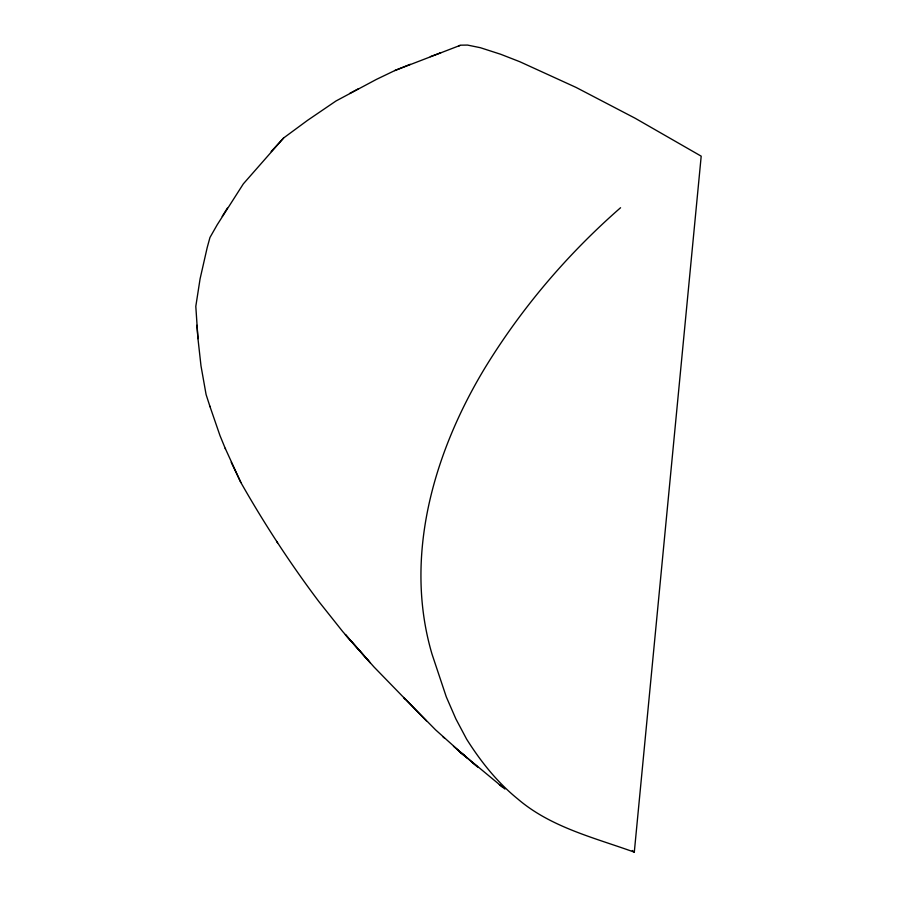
<?xml version="1.0" encoding="UTF-8"?>
<svg xmlns="http://www.w3.org/2000/svg" width="897" height="897" viewBox="0 0 897 897"><rect width="100%" height="100%" fill="white"/><g stroke="black" fill="none" stroke-linecap="round" stroke-linejoin="round"><path stroke-width="1.35" d="M620.567 207.734C567.666 253.941 521.549 308.063 484.896 368.017C433.823 452.458 403.28 556.701 432.018 654.137L446.291 696.879L455.855 718.867L466.586 739.094C480.657 761.407 497.263 782.363 517.849 799.025C550.87 827.337 594.408 837.742 634.302 852.15L701.196 156.168L635.154 118.247L576.053 87.413L519.789 61.714L500.672 54.257L480.332 47.698L467.528 45.074L460.666 45.175L394.691 70.605M410.243 64.304L395.42 70.269L376.426 79.396L336.061 100.946L307.57 120.333L283.665 137.947L243.345 183.851L217.231 224.732L209.965 237.481L207.207 247.538L200.087 278.832L195.804 306.359L197.968 338.674L200.995 365.886L206.086 394.523L210.033 406.733M222.209 216.424L227.356 208.126M271.163 151.537L283.665 137.947M358.722 88.59L349.673 93.467M459.914 45.399L459.264 45.691A61.691 12.805 29.5 0 0 458.726 46.05M430.325 56.646L440.786 52.766L440.079 53.024M502.107 786.77L459.466 751.406L477.675 766.946L471.418 761.71M499.36 784.595L504.955 789.046M632.295 850.491L634.302 852.15M453.445 746.226L464.713 755.924L435.617 729.889L403.695 697.474L426.367 720.829M457.134 749.387L466.821 757.786M442.804 736.639L444.564 738.231M405.478 699.346L374.004 666.976L345.345 634.616L370.315 662.872M368.768 660.988L342.744 631.611L319.007 601.752C290.381 563.753 264.346 523.859 240.856 482.496L225.203 448.298M276.68 541.463L277.554 542.853M231.202 462.258L240.856 482.496M225.495 449.016L219.978 435.583L209.831 406.117M196.925 325.263L197.968 338.674"/></g></svg>
